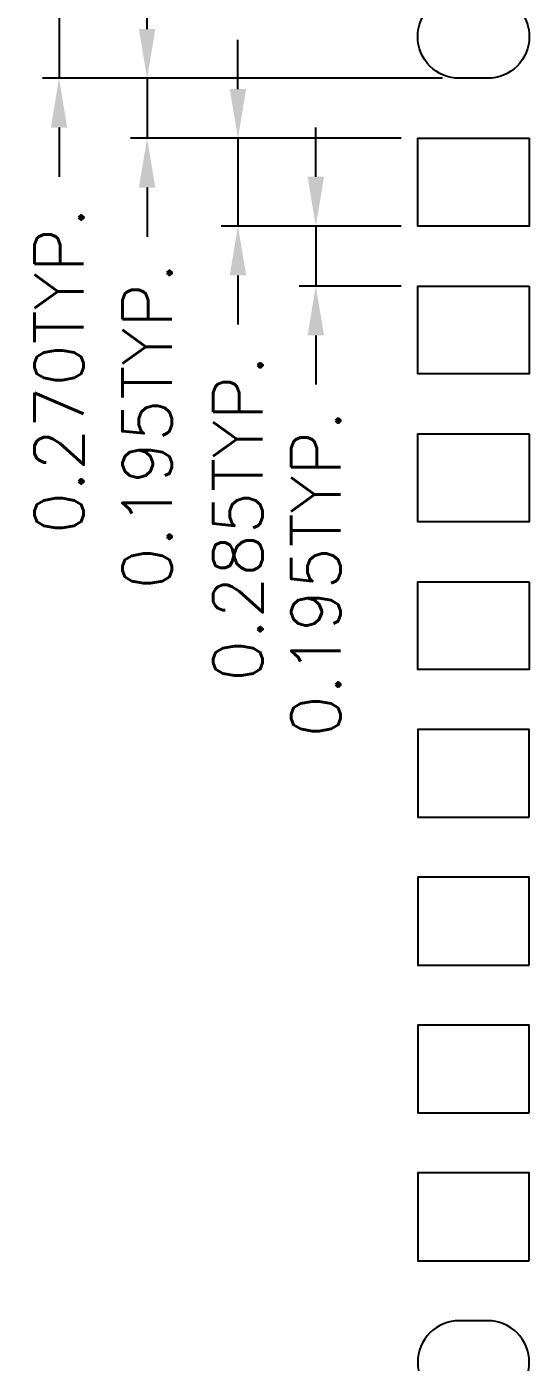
# Model space of a CAD drawing. Header units: millimetres. Extents: x 494.6 to 506.9, y 72.1 to 80.
# Drawn here: x 495.656 to 496.473, y 74.781 to 76.95 of the extents above; entities that cross this region are included whole.
import ezdxf

# ---------------------------------------------------------------- set-up
doc = ezdxf.new("R2010")
doc.units = ezdxf.units.MM
doc.header["$LTSCALE"] = 0.5
doc.header["$PDMODE"] = 98
doc.layers.add('DIM', color=3, linetype='Continuous')
doc.styles.add('SIMPLEX', font='simplex.shx', dxfattribs={"bigfont": 'AllInOneBig.shx'})
doc.dimstyles.new('Standard3', dxfattribs={"dimtxt": 0.08, "dimasz": 0.08, "dimexe": 0.027, "dimexo": 0.027, "dimgap": 0.027, "dimtad": 1, "dimdec": 3, "dimlfac": 2, "dimrnd": 0.0005, "dimzin": 1, "dimtxsty": 'SIMPLEX', "dimcen": 0.1905, "dimclrd": 256, "dimclre": 256, "dimclrt": 256, "dimazin": 3, "dimtp": 0.03, "dimtm": 0.03, "dimtfac": 0.8, "dimtdec": 3, "dimtmove": 0, "dimatfit": 3, "dimfxl": 0.05, "dimlwd": -1, "dimlwe": -1})

# ---------------------------------------------------------------- blocks, each defined once
blk = doc.blocks.new('*D300')
at = {"layer": 'Defpoints', "color": 0, "ltscale": 0.1, "transparency": 16777216}
for p in [(496.3589, 77.0014), (495.7088, 76.8664), (496.3589, 76.8664)]:
    blk.add_point(p, dxfattribs=at)
at = {"layer": 'DIM', "ltscale": 0.1, "transparency": 16777216}
for p, q in [((495.7088, 77.0814), (495.7088, 77.1614)), ((496.3319, 77.0014), (495.6818, 77.0014)), ((495.7088, 77.0014), (495.7088, 76.8664)), ((496.3319, 76.8664), (495.6818, 76.8664)), ((495.7088, 76.7864), (495.7088, 76.7064))]:
    blk.add_line(p, q, dxfattribs=at)
for points in [[(495.6955, 77.0814), (495.7221, 77.0814), (495.7088, 77.0014)], [(495.6955, 76.7864), (495.7221, 76.7864), (495.7088, 76.8664)]]:
    blk.add_solid(points, dxfattribs=at)
at = {"layer": 'DIM', "ltscale": 0.1, "transparency": 16777216, "insert": (495.7088, 76.3918), "char_height": 0.08, "attachment_point": 5, "rotation": 90, "style": 'SIMPLEX'}
blk.add_mtext('\\A1;0.270TYP.', dxfattribs=at)
blk = doc.blocks.new('*D301')
at = {"layer": 'Defpoints', "color": 0, "ltscale": 0.1, "transparency": 16777216}
for p in [(496.3589, 76.8664), (495.8519, 76.7689), (496.2914, 76.7689)]:
    blk.add_point(p, dxfattribs=at)
at = {"layer": 'DIM', "ltscale": 0.1, "transparency": 16777216}
for p, q in [((495.8519, 76.9464), (495.8519, 77.0264)), ((496.3319, 76.8664), (495.8249, 76.8664)), ((495.8519, 76.8664), (495.8519, 76.7689)), ((496.2644, 76.7689), (495.8249, 76.7689)), ((495.8519, 76.6889), (495.8519, 76.6089))]:
    blk.add_line(p, q, dxfattribs=at)
for points in [[(495.8385, 76.9464), (495.8652, 76.9464), (495.8519, 76.8664)], [(495.8385, 76.6889), (495.8652, 76.6889), (495.8519, 76.7689)]]:
    blk.add_solid(points, dxfattribs=at)
at = {"layer": 'DIM', "ltscale": 0.1, "transparency": 16777216, "insert": (495.8519, 76.3019), "char_height": 0.08, "attachment_point": 5, "rotation": 90, "style": 'SIMPLEX'}
blk.add_mtext('\\A1;0.195TYP.', dxfattribs=at)
blk = doc.blocks.new('*D302')
at = {"layer": 'Defpoints', "color": 0, "ltscale": 0.1, "transparency": 16777216}
for p in [(496.2914, 76.7689), (495.9994, 76.6264), (496.2914, 76.6264)]:
    blk.add_point(p, dxfattribs=at)
at = {"layer": 'DIM', "ltscale": 0.1, "transparency": 16777216}
for p, q in [((495.9994, 76.8489), (495.9994, 76.9289)), ((496.2644, 76.7689), (495.9724, 76.7689)), ((495.9994, 76.7689), (495.9994, 76.6264)), ((496.2644, 76.6264), (495.9724, 76.6264)), ((495.9994, 76.5464), (495.9994, 76.4664))]:
    blk.add_line(p, q, dxfattribs=at)
for points in [[(495.9861, 76.8489), (496.0128, 76.8489), (495.9994, 76.7689)], [(495.9861, 76.5464), (496.0128, 76.5464), (495.9994, 76.6264)]]:
    blk.add_solid(points, dxfattribs=at)
at = {"layer": 'DIM', "ltscale": 0.1, "transparency": 16777216, "insert": (495.9994, 76.1518), "char_height": 0.08, "attachment_point": 5, "rotation": 90, "style": 'SIMPLEX'}
blk.add_mtext('\\A1;0.285TYP.', dxfattribs=at)
blk = doc.blocks.new('*D303')
at = {"layer": 'Defpoints', "color": 0, "ltscale": 0.1, "transparency": 16777216}
for p in [(496.2914, 76.6264), (496.1259, 76.5289), (496.2914, 76.5289)]:
    blk.add_point(p, dxfattribs=at)
at = {"layer": 'DIM', "ltscale": 0.1, "transparency": 16777216}
for p, q in [((496.1259, 76.7064), (496.1259, 76.7864)), ((496.2644, 76.6264), (496.0989, 76.6264)), ((496.1259, 76.6264), (496.1259, 76.5289)), ((496.2644, 76.5289), (496.0989, 76.5289)), ((496.1259, 76.4489), (496.1259, 76.3689))]:
    blk.add_line(p, q, dxfattribs=at)
for points in [[(496.1126, 76.7064), (496.1393, 76.7064), (496.1259, 76.6264)], [(496.1126, 76.4489), (496.1393, 76.4489), (496.1259, 76.5289)]]:
    blk.add_solid(points, dxfattribs=at)
at = {"layer": 'DIM', "ltscale": 0.1, "transparency": 16777216, "insert": (496.1259, 76.0619), "char_height": 0.08, "attachment_point": 5, "rotation": 90, "style": 'SIMPLEX'}
blk.add_mtext('\\A1;0.195TYP.', dxfattribs=at)

msp = doc.modelspace()

# ---------------------------------------------------------------- linework, layer by layer
at = {"ltscale": 0.3}
for points in [[(496.47269, 76.9339), (496.47269, 76.9339, -0.4142136), (496.40519, 76.8664), (496.35894, 76.8664, -0.4142136), (496.29144, 76.9339), (496.29144, 76.9339, -0.4142136), (496.35894, 77.0014), (496.40519, 77.0014, -0.4142136)], [(496.47269, 74.7814), (496.47269, 74.7814, 0.4142136), (496.40519, 74.8489), (496.35894, 74.8489, 0.4142136), (496.29144, 74.7814), (496.29144, 74.7814, 0.4142136), (496.35894, 74.7139), (496.40519, 74.7139, 0.4142136)]]:
    msp.add_lwpolyline(points, format="xyb", close=True, dxfattribs=at)
for points in [[(496.47269, 76.7689), (496.47269, 76.6264), (496.29144, 76.6264), (496.29144, 76.7689)], [(496.47269, 76.5289), (496.47269, 76.3864), (496.29144, 76.3864), (496.29144, 76.5289)], [(496.47269, 76.2889), (496.47269, 76.1464), (496.29144, 76.1464), (496.29144, 76.2889)], [(496.47269, 76.0489), (496.47269, 75.9064), (496.29144, 75.9064), (496.29144, 76.0489)], [(496.47269, 75.6664), (496.47269, 75.8089), (496.29144, 75.8089), (496.29144, 75.6664)], [(496.47269, 75.4264), (496.47269, 75.5689), (496.29144, 75.5689), (496.29144, 75.4264)], [(496.47269, 75.1864), (496.47269, 75.3289), (496.29144, 75.3289), (496.29144, 75.1864)], [(496.47269, 74.9464), (496.47269, 75.0889), (496.29144, 75.0889), (496.29144, 74.9464)]]:
    msp.add_lwpolyline(points, close=True, dxfattribs=at)

# ---------------------------------------------------------------- dimensions: what is measured, and where the dimension line sits
at = {"layer": 'DIM', "ltscale": 0.1}
for base, p1, p2, picture, middle in [((495.70879, 76.8664), (496.35894, 77.0014), (496.35894, 76.8664), '*D300', (495.70879, 76.39178)), ((495.85186, 76.7689), (496.35894, 76.8664), (496.29144, 76.7689), '*D301', (495.85186, 76.3019)), ((495.99944, 76.6264), (496.29144, 76.7689), (496.29144, 76.6264), '*D302', (495.99944, 76.15178)), ((496.12594, 76.5289), (496.29144, 76.6264), (496.29144, 76.5289), '*D303', (496.12594, 76.0619))]:
    dim = msp.add_linear_dim(base=base, p1=p1, p2=p2, angle=90, text='<>TYP.', dimstyle='Standard3', dxfattribs=at)
    dim.commit()
    dim.dimension.update_dxf_attribs({"geometry": picture, "text_midpoint": middle})

doc.saveas('drawing.dxf')
